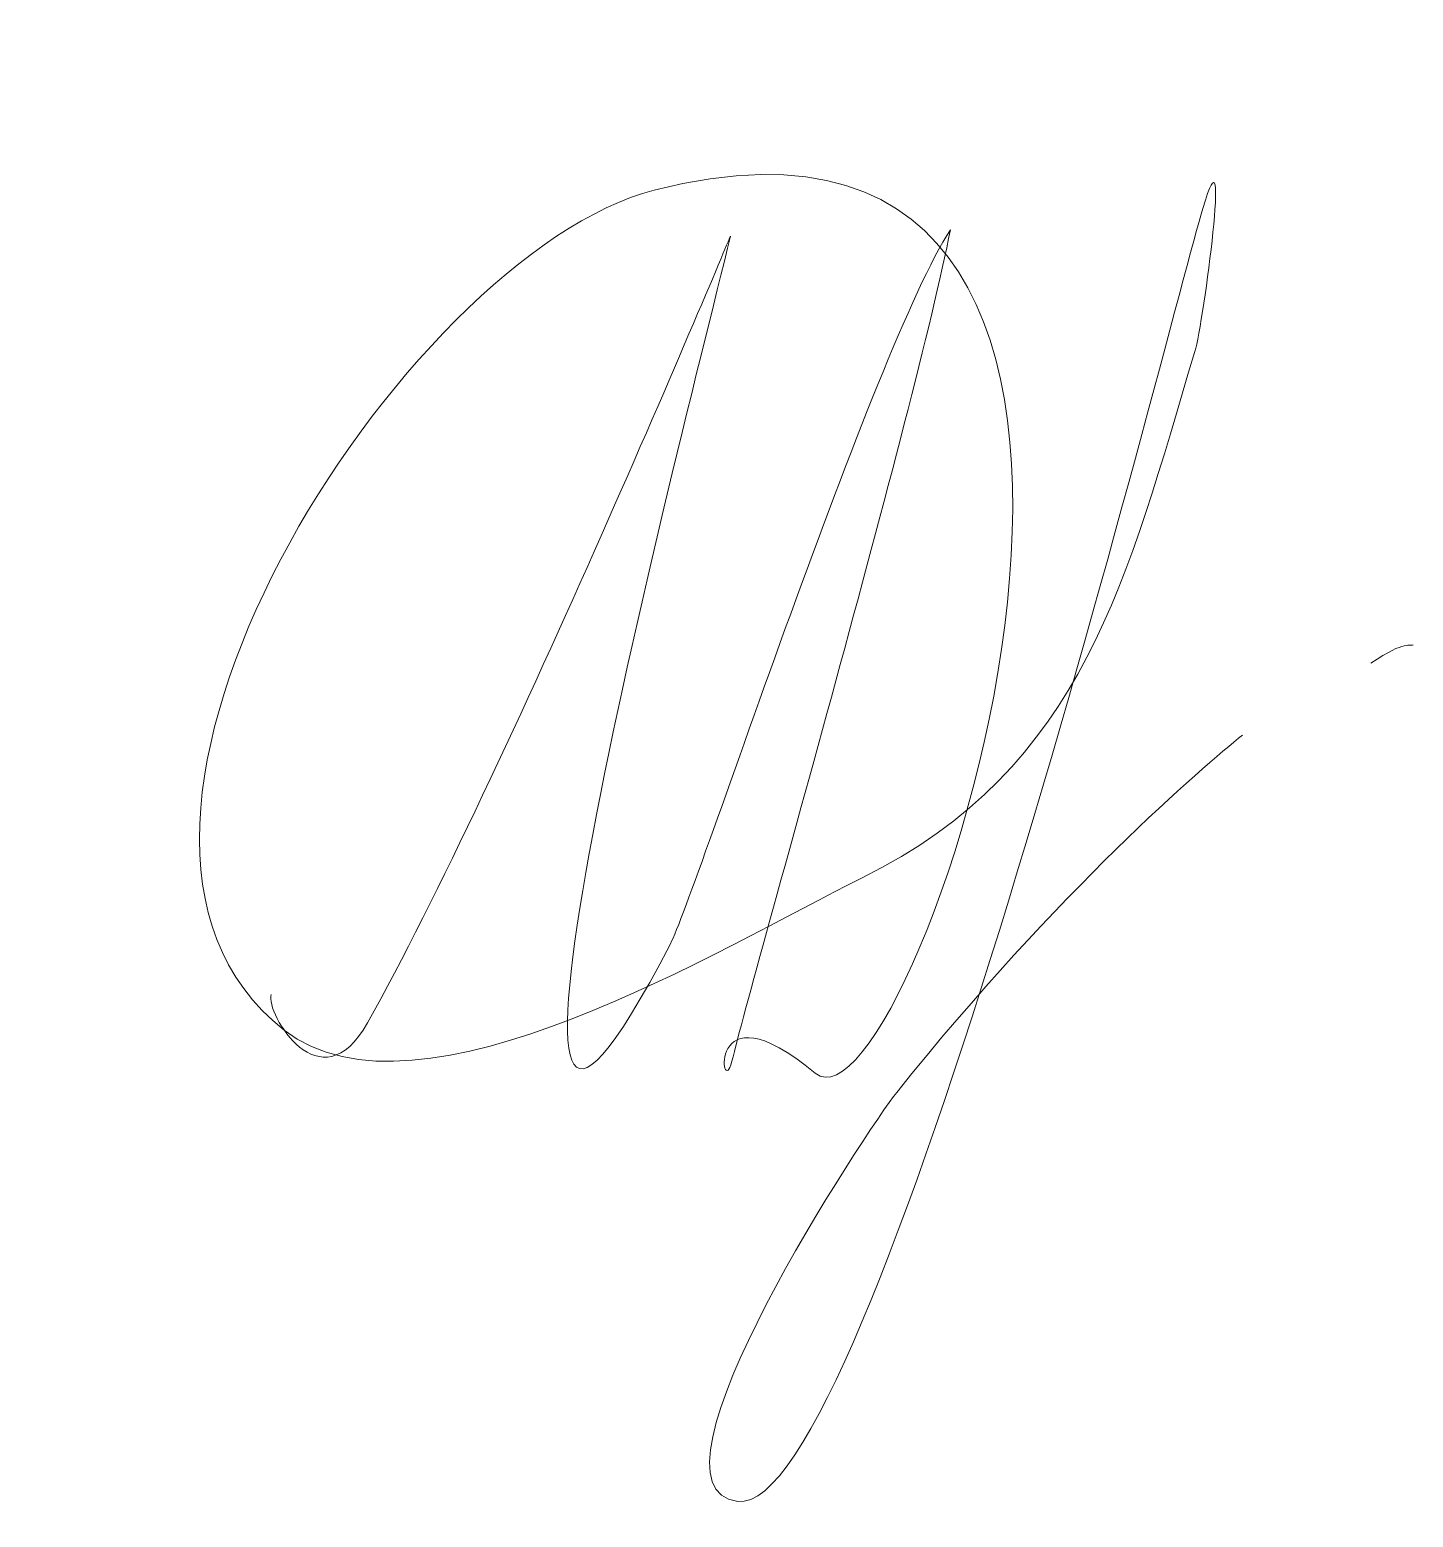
# Model space of a CAD drawing. Header units: millimetres. Extents: x 0.24 to 6.53, y 4.63 to 11.39.
import ezdxf

# ---------------------------------------------------------------- set-up
doc = ezdxf.new("R2010")
doc.units = ezdxf.units.MM
doc.header["$MEASUREMENT"] = 0
doc.layers.add('layer 1', color=7, linetype='Continuous')

msp = doc.modelspace()

# ---------------------------------------------------------------- linework, layer by layer
at = {"layer": 'layer 1', "color": 5, "lineweight": 20}
msp.add_open_spline([(1.3403, 7.0046), (1.3159, 6.921), (1.5658, 6.4944), (1.7792, 6.8765), (2.4083, 8.0023), (3.4315, 10.4598), (3.43, 10.4533), (3.153, 9.3253), (2.0835, 5.1658), (3.1567, 7.2354), (3.2637, 7.4418), (4.0835, 9.9474), (4.4295, 10.4818), (4.2695, 9.6578), (3.5314, 7.0962), (3.4365, 6.702), (3.3893, 6.5058), (3.3089, 7.0693), (3.8152, 6.6475), (4.2602, 6.2768), (5.9448, 11.3912), (3.0823, 10.6615), (1.9554, 10.3743), (0.2432, 7.7472), (1.4002, 6.8428), (2.0131, 6.3639), (3.404, 7.2276), (4.0253, 7.5335), (5.0435, 8.035), (5.2345, 8.9119), (5.5416, 9.9289), (5.58, 10.0562), (5.7103, 11.0286), (5.5773, 10.5788), (5.4327, 10.0898), (4.0691, 4.6281), (3.4634, 4.7), (2.9659, 4.7591), (4.0631, 6.4068), (4.1856, 6.5597), (4.9271, 7.4853), (5.5787, 8.0386), (5.7576, 8.1846)], degree=3, knots=[0, 0, 0, 0, 0.071429, 0.071429, 0.071429, 0.142857, 0.142857, 0.142857, 0.214286, 0.214286, 0.214286, 0.285714, 0.285714, 0.285714, 0.357143, 0.357143, 0.357143, 0.428571, 0.428571, 0.428571, 0.5, 0.5, 0.5, 0.571429, 0.571429, 0.571429, 0.642857, 0.642857, 0.642857, 0.714286, 0.714286, 0.714286, 0.785714, 0.785714, 0.785714, 0.857143, 0.857143, 0.857143, 0.928571, 0.928571, 0.928571, 1, 1, 1, 1], dxfattribs=at)
msp.add_open_spline([(6.3422, 8.5112), (6.5038, 8.6212), (6.5197, 8.5845), (6.5344, 8.5945)], degree=3, dxfattribs=at)

doc.saveas('drawing.dxf')
